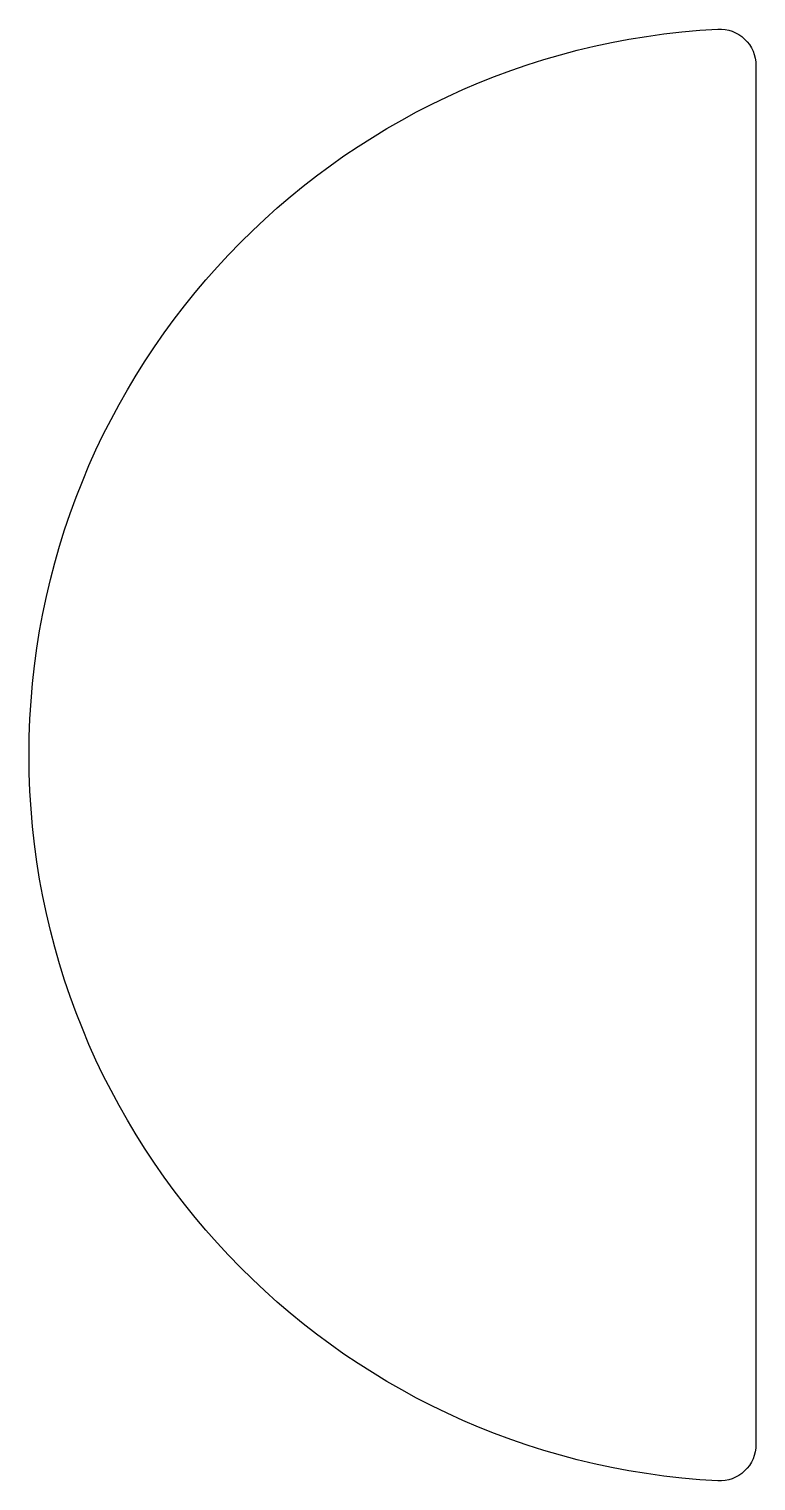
# Model space of a CAD drawing. Header units: millimetres. Extents: x 10 to 50, y 0.1 to 79.9.
import ezdxf

# ---------------------------------------------------------------- set-up
doc = ezdxf.new("R2010")
doc.units = ezdxf.units.MM
doc.layers.get('0').update_dxf_attribs({"linetype": 'CONTINUOUS'})

msp = doc.modelspace()

# ---------------------------------------------------------------- linework, layer by layer
msp.add_lwpolyline([(47.895, 0.055, -0.948683), (47.895, 79.945, -0.429722), (50, 77.947), (50, 2.053, -0.429722)], format="xyb", close=True)

doc.saveas('drawing.dxf')
